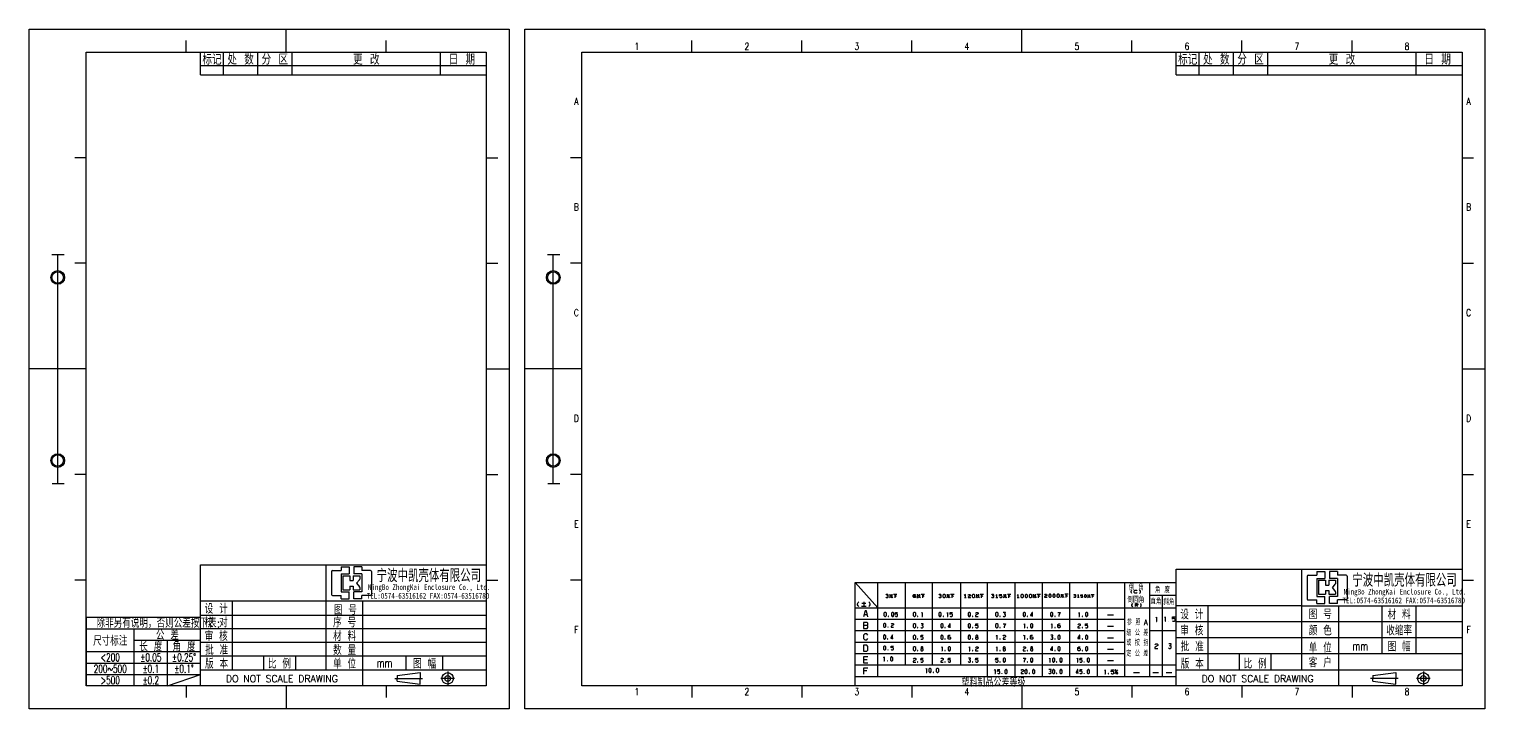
# Paper-space layout 'label' of a CAD drawing. Header units: millimetres. Extents: x -15 to 1049, y -4 to 293.
# Drawn here: x -15 to 622, y -4 to 293 of the extents above; entities that cross this region are included whole.
import ezdxf
from ezdxf.enums import TextEntityAlignment as Align

# ---------------------------------------------------------------- set-up
doc = ezdxf.new("R2010")
doc.units = ezdxf.units.MM
doc.layers.add('LABEL', color=7, linetype='Continuous')
doc.styles.add('tukuang1-G', font='romans.shx', dxfattribs={"width": 0.8, "bigfont": 'gbcbig.shx'})
doc.styles.add('TUKUANG2-G', font='NSimSun.ttf', dxfattribs={"width": 0.67})

# ---------------------------------------------------------------- blocks, each defined once
blk = doc.blocks.new('LINE1')
at = {"layer": 'LABEL'}
for p, q in [((-125, -6), (-125, 0)), ((-115, -6), (-115, 0)), ((-100, -6), (-100, 0)), ((-85, -6), (-85, 0)), ((-20, -6), (-20, 0)), ((0, -6), (-125, -6))]:
    blk.add_line(p, q, dxfattribs=at)
at = {"layer": 'LABEL', "style": 'tukuang1-G'}
for s, p in [('标记', (-120, -3)), ('处 数', (-107.5, -3)), ('分 区', (-92.5, -3)), ('更 改', (-52.5, -3)), ('日 期', (-10.67, -3))]:
    blk.add_text(s, height=4.667, dxfattribs=at).set_placement(p, align=Align.MIDDLE)
blk = doc.blocks.new('LABEL-X')
at = {"layer": 'LABEL'}
for p, q in [((-2.54, 50), (2.9, 50)), ((0, -50), (0, 50)), ((-2.35, -50), (2.8, -50))]:
    blk.add_line(p, q, dxfattribs=at)
for centre, radius in [((0, 40), 3), ((0, 40), 2.5), ((0, -40), 3), ((0, -40), 2.5)]:
    blk.add_circle(centre, radius, dxfattribs=at)
blk = doc.blocks.new('*U10')
at = {"layer": 'LABEL'}
for p, q in [((-97.5, 287), (-97.5, 297)), ((-141.25, 287), (-141.25, 292)), ((-97.5, 287), (-97.5, 292)), ((-53.75, 287), (-53.75, 292)), ((-185, 240.83), (-190, 240.83)), ((-10, 240.83), (-5, 240.83)), ((-185, 194.67), (-190, 194.67)), ((-10, 194.67), (-5, 194.67)), ((-185, 148.5), (-210, 148.5)), ((-185, 148.5), (-190, 148.5)), ((-10, 148.5), (0, 148.5)), ((-10, 148.5), (-5, 148.5)), ((-185, 102.33), (-190, 102.33)), ((-10, 102.33), (-5, 102.33)), ((-185, 56.17), (-190, 56.17)), ((-10, 56.17), (-5, 56.17)), ((-141.25, 10), (-141.25, 5)), ((-97.5, 10), (-97.5, 0)), ((-97.5, 10), (-97.5, 5)), ((-53.75, 10), (-53.75, 5))]:
    blk.add_line(p, q, dxfattribs=at)
for points in [[(0, 0), (-210, 0), (-210, 297), (0, 297)], [(-10, 10), (-185, 10), (-185, 287), (-10, 287)]]:
    blk.add_lwpolyline(points, close=True, dxfattribs=at)
blk.add_blockref('LABEL-X', (-197.5, 148.5))
blk.add_blockref('LINE1', (-10, 287), dxfattribs=at)
blk = doc.blocks.new('jinhai-G')
at = {"lineweight": -3, "ltscale": 0.1}
for p, q in [((-67.75, 12.99), (-67.75, 3.01)), ((-67.31, 13.42), (-63.55, 13.42)), ((-63.55, 15), (-60.05, 15)), ((-63.55, 15), (-63.55, 13.42)), ((-60.05, 15), (-60.05, 11.94)), ((-54.45, 15), (-57.95, 15)), ((-57.95, 15), (-57.95, 11.94)), ((-54.45, 15), (-54.45, 13.42)), ((-50.69, 13.42), (-54.45, 13.42)), ((-50.25, 12.99), (-50.25, 3.01)), ((-63.55, 11.94), (-60.05, 11.94)), ((-63.55, 11.94), (-63.55, 4.06)), ((-62.84, 11.16), (-59.78, 11.16)), ((-62.84, 11.16), (-62.84, 5.04)), ((-59.78, 11.16), (-59.78, 9.1)), ((-59.78, 9.1), (-58.29, 9.1)), ((-59.78, 6.66), (-58.29, 6.66)), ((-59.78, 6.66), (-59.78, 5.04)), ((-58.29, 11.16), (-55.4, 11.16)), ((-58.29, 11.16), (-58.29, 9.1)), ((-58.29, 6.66), (-58.29, 5.04)), ((-54.45, 11.94), (-57.95, 11.94)), ((-56.72, 7.88), (-55.5, 9.42)), ((-56.72, 7.88), (-55.5, 6.34)), ((-55.4, 11.16), (-55.4, 9.69)), ((-54.45, 11.94), (-54.45, 4.06)), ((-67.31, 2.58), (-63.55, 2.58)), ((-63.55, 4.06), (-60.05, 4.06)), ((-63.55, 1), (-63.55, 2.58)), ((-63.55, 1), (-60.05, 1)), ((-63.55, 1), (-60.05, 1)), ((-62.84, 5.04), (-59.78, 5.04)), ((-60.05, 1), (-60.05, 4.06)), ((-58.29, 5.04), (-55.4, 5.04)), ((-54.45, 4.06), (-57.95, 4.06)), ((-57.95, 1), (-57.95, 4.06)), ((-54.45, 1), (-57.95, 1)), ((-54.45, 1), (-57.95, 1)), ((-55.4, 6.07), (-55.4, 5.04)), ((-50.69, 2.58), (-54.45, 2.58)), ((-54.45, 1), (-54.45, 2.58))]:
    blk.add_line(p, q, dxfattribs=at)
for centre, start, end in [((-67.31, 12.99), 90, 180), ((-50.69, 12.99), 0, 90), ((-55.84, 9.69), 321.70984, 0), ((-67.31, 3.01), 180, 270), ((-55.84, 6.07), 0, 38.29016), ((-50.69, 3.01), 270, 0)]:
    blk.add_arc(centre, 0.437, start, end, dxfattribs=at)
at = {"layer": 'LABEL', "color": 0, "style": 'TUKUANG2-G'}
for s, height, width, p in [('宁波中凯壳体有限公司 ', 5, 0.67, (-24, 11.5)), ('NingBo ZhongKai Enclosure Co., Ltd.', 2.5, 0.75, (-25, 5.85)), ('TEL:0574-63516162 FAX:0574-63516780', 2.5, 0.75, (-25.5, 2.35))]:
    blk.add_text(s, height=height, dxfattribs=dict(at, width=width)).set_placement(p, align=Align.MIDDLE)
blk = doc.blocks.new('*U14')
at = {"layer": 'LABEL'}
for p, q in [((-125, 0), (-125, 53)), ((-125, 53), (0, 53)), ((-70, 7), (-70, 53)), ((0, 37), (-125, 37)), ((-111, 7), (-111, 37)), ((-54, 0), (-54, 37)), ((-175, 30), (-125, 30)), ((-175, 30), (-175, 0)), ((-125, 31), (0, 31)), ((-175, 25), (-125, 25)), ((-154, 0), (-154, 25)), ((-154, 20), (-125, 20)), ((-139.5, 0), (-139.5, 20)), ((0, 25), (-125, 25)), ((-175, 15), (-125, 15)), ((0, 19), (-125, 19)), ((0, 13), (-125, 13)), ((-97.5, 13), (-97.5, 7)), ((-83.5, 13), (-83.5, 7)), ((-35, 7), (-35, 13)), ((-19, 7), (-19, 13)), ((-175, 10), (-125, 10)), ((-125, 7), (0, 7)), ((-175, 5), (-125, 5)), ((-139.5, 0), (-125, 5)), ((-38.99, 4.56), (-28.99, 5.81)), ((-38.99, 4.56), (-38.99, 3.31)), ((-38.99, 2.06), (-38.99, 3.31)), ((-38.99, 2.06), (-28.99, 0.81)), ((-28.99, 5.81), (-28.99, 3.31)), ((-28.99, 0.81), (-28.99, 3.31))]:
    blk.add_line(p, q, dxfattribs=at)
at = {"layer": 'LABEL', "ltscale": 0.05}
for p, q in [((-39.99, 3.31), (-27.99, 3.31)), ((-13.91, 3.31), (-19.91, 3.31)), ((-16.91, 6.31), (-16.91, 0.31))]:
    blk.add_line(p, q, dxfattribs=at)
at = {"layer": 'LABEL'}
for radius in [2.5, 1.25]:
    blk.add_circle((-16.91, 3.31), radius, dxfattribs=at)
blk.add_blockref('jinhai-G', (0, 37), dxfattribs=at)
at = {"layer": 'LABEL', "style": 'tukuang1-G'}
for s, height, p in [('设 计', 3.75, (-118.16, 33.96)), ('图 号', 3.75, (-61.67, 33.41)), ('校 对', 3.75, (-118.16, 28.02)), ('序 号', 3.75, (-61.99, 28.03)), ('尺寸标注', 3.75, (-164.5, 20)), ('长 度', 3.75, (-146.75, 17.5)), ('公 差', 3.75, (-139.5, 22.5)), ('角 度', 3.75, (-132.25, 17.5)), ('审 核', 3.75, (-118.16, 22.02)), ('材 料', 3.75, (-62, 22.04)), ('批 准', 3.75, (-117.96, 16.02)), ('数 量', 3.75, (-62, 15.94)), ('版 本', 3.75, (-118, 10)), ('比 例', 3.75, (-90.5, 10)), ('单 位', 3.75, (-62, 10)), ('图 幅', 3.75, (-27, 10)), ('DO NOT SCALE DRAWING', 3, (-89.42, 3.2))]:
    blk.add_text(s, height=height, dxfattribs=at).set_placement(p, align=Align.MIDDLE)
blk.add_text('除非另有说明，否则公差按下表:', height=3.75, dxfattribs=at).set_placement((-170.5, 25.5))
at = {"layer": 'LABEL', "style": 'tukuang1-G', "width": 0.67}
for s, height, p in [('<200', 3.5, (-164.5, 12.5)), ('%%P0.05', 3.5, (-146.75, 12.5)), ('%%P0.25%%d', 3.5, (-132.25, 12.5)), ('200~500', 3.5, (-164.5, 7.5)), ('%%P0.1', 3.5, (-146.75, 7.5)), ('%%P0.1%%d', 3.5, (-132.25, 7.5)), ('mm', 4, (-44.5, 10)), ('>500', 3.5, (-164.5, 2.5)), ('%%P0.2', 3.5, (-146.75, 2.5))]:
    blk.add_text(s, height=height, dxfattribs=at).set_placement(p, align=Align.MIDDLE)
at = {"layer": 'LABEL', "style": 'tukuang1-G', "width": 0.8}
for tag, height, p in [('零件名称', 7.5, (-97.5, 45)), ('图号', 3.75, (-27, 34)), ('装配序号', 3.75, (-27, 28)), ('材料', 3.75, (-27, 22)), ('数量', 3.75, (-27, 16)), ('比例', 3.75, (-76.75, 10)), ('图幅', 3.75, (-9.5, 10.35))]:
    blk.add_attdef(tag, text='', height=height, dxfattribs=at).set_placement(p, align=Align.MIDDLE_CENTER)
at = {"layer": 'LABEL', "style": 'tukuang1-G', "width": 0.8, "flags": 2}
blk.add_attdef('版本号', text='', height=3.75, dxfattribs=at).set_placement((-104.25, 10), align=Align.MIDDLE_CENTER)
blk = doc.blocks.new('*U9')
at = {"layer": 'LABEL'}
for p, q in [((-420, 0), (-420, 297)), ((-420, 297), (0, 297)), ((-202.5, 287), (-202.5, 297)), ((0, 297), (0, 0)), ((-395, 287), (-10, 287)), ((-395, 10), (-395, 287)), ((-346.87, 287), (-346.87, 292)), ((-298.75, 287), (-298.75, 292)), ((-250.62, 287), (-250.62, 292)), ((-202.5, 287), (-202.5, 292)), ((-154.37, 287), (-154.37, 292)), ((-106.25, 287), (-106.25, 292)), ((-58.12, 287), (-58.12, 292)), ((-10, 287), (-10, 10)), ((-395, 240.83), (-400, 240.83)), ((-10, 240.83), (-5, 240.83)), ((-395, 194.67), (-400, 194.67)), ((-10, 194.67), (-5, 194.67)), ((-395, 148.5), (-420, 148.5)), ((-395, 148.5), (-400, 148.5)), ((-10, 148.5), (0, 148.5)), ((-10, 148.5), (-5, 148.5)), ((-395, 102.33), (-400, 102.33)), ((-10, 102.33), (-5, 102.33)), ((-395, 56.17), (-400, 56.17)), ((-10, 56.17), (-5, 56.17)), ((-10, 10), (-395, 10)), ((-346.87, 10), (-346.87, 5)), ((-298.75, 10), (-298.75, 5)), ((-250.62, 10), (-250.62, 5)), ((-202.5, 10), (-202.5, 0)), ((-202.5, 10), (-202.5, 5)), ((-154.37, 10), (-154.37, 5)), ((-106.25, 10), (-106.25, 5)), ((-58.12, 10), (-58.12, 5)), ((0, 0), (-420, 0))]:
    blk.add_line(p, q, dxfattribs=at)
blk.add_blockref('LABEL-X', (-407.5, 148.5))
blk.add_blockref('LINE1', (-10, 287), dxfattribs=at)
at = {"layer": 'LABEL', "style": 'tukuang1-G', "width": 0.8}
for s, p in [('1', (-370.94, 288)), ('2', (-322.81, 288)), ('3', (-274.69, 288)), ('4', (-226.56, 288)), ('5', (-178.44, 288)), ('6', (-130.31, 288)), ('7', (-82.19, 288)), ('8', (-34.06, 288)), ('A', (-397.39, 263.92)), ('A', (-7.13, 263.92)), ('B', (-397.39, 217.75)), ('B', (-7.13, 217.75)), ('C', (-397.39, 171.58)), ('C', (-7.13, 171.58)), ('D', (-397.39, 125.42)), ('D', (-7.13, 125.42)), ('E', (-397.39, 79.25)), ('E', (-7.13, 79.25)), ('F', (-397.39, 33.08)), ('F', (-7.13, 33.08)), ('1', (-370.94, 6.02)), ('2', (-322.81, 6.02)), ('3', (-274.69, 6.02)), ('4', (-226.56, 6.02)), ('5', (-178.44, 6.02)), ('6', (-130.31, 6.02)), ('7', (-82.19, 6.02)), ('8', (-34.06, 6.02))]:
    blk.add_text(s, height=3, dxfattribs=at).set_placement(p, align=Align.CENTER)
blk = doc.blocks.new('*U15')
at = {"layer": 'LABEL'}
for p, q in [((-125, 0), (-125, 51)), ((-125, 51), (0, 51)), ((-70, 35), (-70, 51)), ((-265.5, 45.2), (-125, 45.2)), ((-265.5, 0), (-265.5, 45.2)), ((-255.5, 4.2), (-255.5, 45.2)), ((-243.45, 9.2), (-243.45, 45.2)), ((-231.6, 9.2), (-231.6, 45.2)), ((-219.25, 9.2), (-219.25, 45.2)), ((-207.5, 4.2), (-207.5, 45.2)), ((-195.5, 4.2), (-195.5, 45.2)), ((-183.5, 4.2), (-183.5, 45.2)), ((-171.5, 4.2), (-171.5, 45.2)), ((-159.5, 4.2), (-159.5, 45.2)), ((-147.5, 4.2), (-147.5, 45.2)), ((-136.5, 4.2), (-136.5, 45.2)), ((-131, 4.2), (-131, 39.7)), ((-265.5, 34.2), (-125, 34.2)), ((-70, 35), (-125, 35)), ((-111, 7), (-111, 35)), ((-70, 7), (-70, 35)), ((-70, 35), (0, 35)), ((-54, 35), (-54, 0)), ((-35, 14), (-35, 35)), ((-20, 14), (-20, 35)), ((-265.5, 29.2), (-147.5, 29.2)), ((0, 28), (-125, 28)), ((-265.5, 24.2), (-147.5, 24.2)), ((-265.5, 19.2), (-147.5, 19.2)), ((0, 21), (-125, 21)), ((-265.5, 14.2), (-147.5, 14.2)), ((0, 14), (-125, 14)), ((-97.5, 14), (-97.5, 7)), ((-83.5, 7), (-83.5, 14)), ((-265.5, 9.2), (-125, 9.2)), ((-125, 7), (0, 7)), ((-265.5, 4.2), (-125, 4.2)), ((-38.99, 4.56), (-28.99, 5.81)), ((-38.99, 4.56), (-38.99, 3.31)), ((-38.99, 2.06), (-38.99, 3.31)), ((-38.99, 2.06), (-28.99, 0.81)), ((-28.99, 5.81), (-28.99, 3.31)), ((-28.99, 0.81), (-28.99, 3.31))]:
    blk.add_line(p, q, dxfattribs=at)
at = {"layer": 'LABEL', "ltscale": 0.371652}
blk.add_line((-265.5, 45.2), (-255.5, 34.2), dxfattribs=at)
at = {"layer": 'LABEL', "ltscale": 0.2875}
for p, q in [((-136.5, 39.7), (-125, 39.7)), ((-136.5, 24.2), (-125, 24.2))]:
    blk.add_line(p, q, dxfattribs=at)
at = {"layer": 'LABEL', "ltscale": 0.05}
for p, q in [((-27.99, 3.31), (-39.99, 3.31)), ((-13.91, 3.31), (-19.91, 3.31)), ((-16.91, 6.31), (-16.91, 0.31))]:
    blk.add_line(p, q, dxfattribs=at)
at = {"layer": 'LABEL'}
for points in [[(-251.17, 39.34), (-250.97, 39.54), (-250.97, 39.74), (-251.17, 39.94), (-251.87, 39.94), (-252.07, 39.74)], [(-252.07, 38.84), (-251.87, 38.64), (-251.17, 38.64), (-250.97, 38.84), (-250.97, 39.14), (-251.17, 39.34), (-251.67, 39.34)], [(-250.47, 38.54), (-249.87, 39.14)], [(-250.27, 40.04), (-250.27, 38.74)], [(-249.57, 39.44), (-249.87, 39.74)], [(-249.77, 38.54), (-249.27, 39.04), (-249.27, 40.04)], [(-249.37, 38.94), (-248.97, 38.54)], [(-247.17, 39.94), (-248.67, 39.94)], [(-247.97, 38.54), (-247.97, 39.94)], [(-247.97, 39.64), (-247.47, 39.14)], [(-240.02, 39.14), (-239.72, 39.44), (-239.22, 39.44), (-238.92, 39.14), (-238.92, 38.94), (-239.22, 38.64), (-239.72, 38.64), (-240.02, 38.94), (-240.02, 39.64), (-239.72, 39.94), (-239.12, 39.94), (-238.92, 39.74)], [(-238.42, 38.54), (-237.82, 39.14)], [(-238.22, 40.04), (-238.22, 38.74)], [(-237.52, 39.44), (-237.82, 39.74)], [(-237.72, 38.54), (-237.22, 39.04), (-237.22, 40.04)], [(-237.32, 38.94), (-236.92, 38.54)], [(-235.12, 39.94), (-236.62, 39.94)], [(-235.92, 38.54), (-235.92, 39.94)], [(-235.92, 39.64), (-235.42, 39.14)], [(-227.97, 39.34), (-227.77, 39.54), (-227.77, 39.74), (-227.97, 39.94), (-228.68, 39.94), (-228.88, 39.74)], [(-228.88, 38.84), (-228.68, 38.64), (-227.97, 38.64), (-227.77, 38.84), (-227.77, 39.14), (-227.97, 39.34), (-228.47, 39.34)], [(-225.47, 38.54), (-224.88, 39.14)], [(-225.27, 40.04), (-225.27, 38.74)], [(-224.57, 39.44), (-224.88, 39.74)], [(-224.77, 38.54), (-224.27, 39.04), (-224.27, 40.04)], [(-224.38, 38.94), (-223.97, 38.54)], [(-222.18, 39.94), (-223.68, 39.94)], [(-222.97, 38.54), (-222.97, 39.94)], [(-222.97, 39.64), (-222.47, 39.14)], [(-217.23, 38.64), (-217.23, 39.94), (-217.73, 39.54)], [(-217.63, 38.64), (-216.83, 38.64)], [(-216.03, 39.74), (-215.83, 39.94), (-215.23, 39.94), (-215.03, 39.74), (-215.03, 39.44), (-215.23, 39.24), (-215.63, 39.24), (-216.03, 38.84), (-216.03, 38.64), (-214.93, 38.64)], [(-212.63, 38.54), (-212.03, 39.14)], [(-212.43, 40.04), (-212.43, 38.74)], [(-211.73, 39.44), (-212.03, 39.74)], [(-211.93, 38.54), (-211.43, 39.04), (-211.43, 40.04)], [(-211.53, 38.94), (-211.13, 38.54)], [(-209.33, 39.94), (-210.83, 39.94)], [(-210.13, 38.54), (-210.13, 39.94)], [(-210.13, 39.64), (-209.63, 39.14)], [(-204.98, 39.34), (-204.78, 39.54), (-204.78, 39.74), (-204.98, 39.94), (-205.68, 39.94), (-205.88, 39.74)], [(-205.88, 38.84), (-205.68, 38.64), (-204.98, 38.64), (-204.78, 38.84), (-204.78, 39.14), (-204.98, 39.34), (-205.48, 39.34)], [(-203.48, 38.64), (-203.48, 39.94), (-203.98, 39.54)], [(-203.88, 38.64), (-203.08, 38.64)], [(-202.28, 38.84), (-202.08, 38.64), (-201.48, 38.64), (-201.18, 38.94), (-201.18, 39.14), (-201.48, 39.44), (-201.98, 39.44), (-202.28, 39.24), (-202.28, 39.94), (-201.28, 39.94)], [(-200.68, 38.54), (-200.08, 39.14)], [(-200.48, 40.04), (-200.48, 38.74)], [(-199.78, 39.44), (-200.08, 39.74)], [(-199.98, 38.54), (-199.48, 39.04), (-199.48, 40.04)], [(-199.58, 38.94), (-199.18, 38.54)], [(-197.38, 39.94), (-198.88, 39.94)], [(-198.18, 38.54), (-198.18, 39.94)], [(-198.18, 39.64), (-197.68, 39.14)], [(-194.13, 38.64), (-194.13, 39.94), (-194.63, 39.54)], [(-194.53, 38.64), (-193.73, 38.64)], [(-187.73, 38.54), (-187.13, 39.14)], [(-187.53, 40.04), (-187.53, 38.74)], [(-186.83, 39.44), (-187.13, 39.74)], [(-187.03, 38.54), (-186.53, 39.04), (-186.53, 40.04)], [(-186.63, 38.94), (-186.23, 38.54)], [(-184.43, 39.94), (-185.93, 39.94)], [(-185.23, 38.54), (-185.23, 39.94)], [(-185.23, 39.64), (-184.73, 39.14)], [(-182.6, 39.84), (-182.4, 40.04), (-181.8, 40.04), (-181.6, 39.84), (-181.6, 39.54), (-181.8, 39.34), (-182.2, 39.34), (-182.6, 38.94), (-182.6, 38.74), (-181.5, 38.74)], [(-175.6, 38.64), (-175, 39.24)], [(-175.4, 40.14), (-175.4, 38.84)], [(-174.7, 39.54), (-175, 39.84)], [(-174.9, 38.64), (-174.4, 39.14), (-174.4, 40.14)], [(-174.5, 39.04), (-174.1, 38.64)], [(-172.3, 40.04), (-173.8, 40.04)], [(-173.1, 38.64), (-173.1, 40.04)], [(-173.1, 39.74), (-172.6, 39.24)], [(-169.1, 39.34), (-168.93, 39.51), (-168.93, 39.68), (-169.1, 39.86), (-169.71, 39.86), (-169.88, 39.68)], [(-169.88, 38.9), (-169.71, 38.73), (-169.1, 38.73), (-168.93, 38.9), (-168.93, 39.16), (-169.1, 39.34), (-169.53, 39.34)], [(-167.8, 38.73), (-167.8, 39.86), (-168.23, 39.51)], [(-168.15, 38.73), (-167.45, 38.73)], [(-166.76, 38.9), (-166.59, 38.73), (-166.07, 38.73), (-165.81, 38.99), (-165.81, 39.16), (-166.07, 39.42), (-166.5, 39.42), (-166.76, 39.25), (-166.76, 39.86), (-165.89, 39.86)], [(-163.81, 38.64), (-163.29, 39.16)], [(-163.64, 39.94), (-163.64, 38.82)], [(-163.03, 39.42), (-163.29, 39.68)], [(-163.21, 38.64), (-162.77, 39.08), (-162.77, 39.94)], [(-162.86, 38.99), (-162.51, 38.64)], [(-160.95, 39.86), (-162.25, 39.86)], [(-161.65, 38.64), (-161.65, 39.86)], [(-161.65, 39.6), (-161.21, 39.16)], [(-144.36, 40.42), (-144.56, 40.62), (-144.76, 41.02), (-144.76, 41.32), (-144.56, 41.72), (-144.36, 41.92)], [(-142.06, 40.82), (-142.36, 40.52), (-143.06, 40.52), (-143.36, 40.82), (-143.36, 41.52), (-143.06, 41.82), (-142.36, 41.82), (-142.06, 41.52)], [(-141.06, 40.42), (-140.86, 40.62), (-140.66, 41.02), (-140.66, 41.32), (-140.86, 41.72), (-141.06, 41.92)], [(-263.83, 34.7), (-264.1, 34.96), (-264.36, 35.5), (-264.36, 35.9), (-264.1, 36.43), (-263.83, 36.7)], [(-262.63, 34.83), (-260.63, 34.83)], [(-260.76, 36.03), (-262.5, 36.03)], [(-259.87, 30.16), (-260.52, 32.78), (-261.13, 32.78), (-261.79, 30.16)], [(-261.7, 36.7), (-261.7, 34.83)], [(-259.43, 34.7), (-259.16, 34.96), (-258.9, 35.5), (-258.9, 35.9), (-259.16, 36.43), (-259.43, 36.7)], [(-247.96, 30.65), (-247.73, 30.42), (-247.15, 30.42), (-246.92, 30.65), (-246.92, 31.23), (-247.15, 31.47), (-247.73, 31.47), (-247.96, 31.29), (-247.85, 32.17), (-246.92, 32.17)], [(-236.41, 31.82), (-236.18, 32.17), (-236.18, 30.42)], [(-225.24, 31.82), (-225.01, 32.17), (-225.01, 30.42)], [(-223.96, 30.65), (-223.73, 30.42), (-223.15, 30.42), (-222.92, 30.65), (-222.92, 31.23), (-223.15, 31.47), (-223.73, 31.47), (-223.96, 31.29), (-223.85, 32.17), (-222.92, 32.17)], [(-212.76, 31.82), (-212.41, 32.17), (-211.95, 32.17), (-211.71, 31.93), (-211.71, 31.47), (-212.76, 30.89), (-212.76, 30.42), (-211.71, 30.42)], [(-200.76, 30.65), (-200.53, 30.42), (-199.95, 30.42), (-199.71, 30.65), (-199.71, 31.12), (-199.95, 31.35), (-200.3, 31.35), (-199.71, 31.93), (-199.71, 32.17), (-200.65, 32.17)], [(-187.95, 30.42), (-187.95, 32.17), (-188.06, 32.17), (-188.76, 31), (-188.76, 30.77), (-187.71, 30.77)], [(-176.76, 32.17), (-175.71, 32.17), (-176.3, 30.77), (-176.3, 30.42)], [(-167.67, 31.82), (-167.44, 32.17), (-167.44, 30.42)], [(-144, 34.58), (-144.2, 34.78), (-144.4, 35.18), (-144.4, 35.48), (-144.2, 35.88), (-144, 36.08)], [(-142.9, 34.68), (-142.9, 35.98), (-142, 35.98), (-141.8, 35.78), (-141.8, 35.48), (-142, 35.28), (-142.9, 35.28)], [(-142.5, 35.28), (-141.9, 34.68)], [(-140.7, 34.58), (-140.5, 34.78), (-140.3, 35.18), (-140.3, 35.48), (-140.5, 35.88), (-140.7, 36.08)], [(-261.79, 26.56), (-260.22, 26.56), (-259.87, 26.91), (-259.87, 27.43), (-260.22, 27.78), (-261.79, 27.78), (-261.79, 25.16), (-260.22, 25.16), (-259.87, 25.51), (-259.87, 26.21), (-260.22, 26.56)], [(-261.53, 31.21), (-260.13, 31.21)], [(-249.77, 27.02), (-249.42, 27.36), (-248.95, 27.36), (-248.72, 27.13), (-248.72, 26.67), (-249.77, 26.08), (-249.77, 25.62), (-248.72, 25.62)], [(-236.76, 25.65), (-236.53, 25.42), (-235.95, 25.42), (-235.71, 25.65), (-235.71, 26.12), (-235.95, 26.35), (-236.3, 26.35), (-235.71, 26.93), (-235.71, 27.17), (-236.65, 27.17)], [(-236.3, 30.42), (-236.06, 30.42)], [(-225.13, 30.42), (-224.89, 30.42)], [(-223.96, 25.42), (-223.96, 27.17), (-224.08, 27.17), (-224.78, 26), (-224.78, 25.77), (-223.73, 25.77)], [(-212.76, 25.65), (-212.53, 25.42), (-211.95, 25.42), (-211.71, 25.65), (-211.71, 26.23), (-211.95, 26.47), (-212.53, 26.47), (-212.76, 26.29), (-212.65, 27.17), (-211.71, 27.17)], [(-200.76, 27.17), (-199.71, 27.17), (-200.3, 25.77), (-200.3, 25.42)], [(-191.67, 26.82), (-191.44, 27.17), (-191.44, 25.42)], [(-179.67, 26.82), (-179.44, 27.17), (-179.44, 25.42)], [(-176.76, 26.23), (-176.53, 26.47), (-175.95, 26.47), (-175.71, 26.23), (-175.71, 25.65), (-175.95, 25.42), (-176.53, 25.42), (-176.76, 25.65), (-176.76, 26.82), (-176.41, 27.17), (-175.83, 27.17)], [(-168.02, 26.82), (-167.67, 27.17), (-167.2, 27.17), (-166.97, 26.93), (-166.97, 26.47), (-168.02, 25.89), (-168.02, 25.42), (-166.97, 25.42)], [(-167.55, 30.42), (-167.32, 30.42)], [(-164.76, 25.65), (-164.53, 25.42), (-163.95, 25.42), (-163.71, 25.65), (-163.71, 26.23), (-163.95, 26.47), (-164.53, 26.47), (-164.76, 26.29), (-164.65, 27.17), (-163.71, 27.17)], [(-155.02, 31.07), (-152.45, 31.07)], [(-155.02, 26.07), (-152.45, 26.07)], [(-133.97, 29.7), (-133.71, 30.1), (-133.71, 28.1)], [(-133.84, 28.1), (-133.57, 28.1)], [(-130.05, 29.85), (-129.78, 30.25), (-129.78, 28.24)], [(-129.91, 28.24), (-129.65, 28.24)], [(-126.71, 28.51), (-126.44, 28.24), (-125.78, 28.24), (-125.51, 28.51), (-125.51, 29.18), (-125.78, 29.44), (-126.44, 29.44), (-126.71, 29.24), (-126.58, 30.25), (-125.51, 30.25)], [(-259.87, 22.26), (-260.39, 22.78), (-261.27, 22.78), (-261.79, 22.26), (-261.79, 20.69), (-261.27, 20.16), (-260.39, 20.16), (-259.87, 20.69)], [(-249.05, 20.52), (-249.05, 22.27), (-249.17, 22.27), (-249.87, 21.1), (-249.87, 20.87), (-248.82, 20.87)], [(-236.76, 20.65), (-236.53, 20.42), (-235.95, 20.42), (-235.71, 20.65), (-235.71, 21.23), (-235.95, 21.47), (-236.53, 21.47), (-236.76, 21.29), (-236.65, 22.17), (-235.71, 22.17)], [(-224.78, 21.23), (-224.54, 21.47), (-223.96, 21.47), (-223.73, 21.23), (-223.73, 20.65), (-223.96, 20.42), (-224.54, 20.42), (-224.78, 20.65), (-224.78, 21.82), (-224.43, 22.17), (-223.85, 22.17)], [(-212.53, 21.35), (-211.95, 21.35), (-211.83, 21.58), (-211.83, 21.93), (-212.06, 22.17), (-212.41, 22.17), (-212.65, 21.93), (-212.65, 21.58), (-212.53, 21.35), (-212.76, 21.12), (-212.76, 20.65), (-212.53, 20.42), (-211.95, 20.42), (-211.71, 20.65), (-211.71, 21.12), (-211.95, 21.35)], [(-203.67, 21.82), (-203.44, 22.17), (-203.44, 20.42)], [(-203.55, 20.42), (-203.32, 20.42)], [(-200.76, 21.82), (-200.41, 22.17), (-199.95, 22.17), (-199.71, 21.93), (-199.71, 21.47), (-200.76, 20.89), (-200.76, 20.42), (-199.71, 20.42)], [(-191.67, 21.82), (-191.44, 22.17), (-191.44, 20.42)], [(-191.55, 25.42), (-191.32, 25.42)], [(-191.55, 20.42), (-191.32, 20.42)], [(-188.76, 21.23), (-188.53, 21.47), (-187.95, 21.47), (-187.71, 21.23), (-187.71, 20.65), (-187.95, 20.42), (-188.53, 20.42), (-188.76, 20.65), (-188.76, 21.82), (-188.41, 22.17), (-187.83, 22.17)], [(-180.02, 20.65), (-179.79, 20.42), (-179.2, 20.42), (-178.97, 20.65), (-178.97, 21.12), (-179.2, 21.35), (-179.55, 21.35), (-178.97, 21.93), (-178.97, 22.17), (-179.9, 22.17)], [(-179.55, 25.42), (-179.32, 25.42)], [(-167.2, 20.42), (-167.2, 22.17), (-167.32, 22.17), (-168.02, 21), (-168.02, 20.77), (-166.97, 20.77)], [(-155.02, 21.07), (-152.45, 21.07)], [(-259.87, 12.78), (-261.79, 12.78), (-261.79, 10.16), (-259.87, 10.16)], [(-249.77, 15.95), (-249.54, 15.72), (-248.95, 15.72), (-248.72, 15.95), (-248.72, 16.53), (-248.95, 16.77), (-249.54, 16.77), (-249.77, 16.59), (-249.65, 17.46), (-248.72, 17.46)], [(-236.53, 16.35), (-235.95, 16.35), (-235.83, 16.58), (-235.83, 16.93), (-236.06, 17.17), (-236.41, 17.17), (-236.65, 16.93), (-236.65, 16.58), (-236.53, 16.35), (-236.76, 16.12), (-236.76, 15.65), (-236.53, 15.42), (-235.95, 15.42), (-235.71, 15.65), (-235.71, 16.12), (-235.95, 16.35)], [(-227.69, 16.82), (-227.45, 17.17), (-227.45, 15.42)], [(-227.57, 15.42), (-227.34, 15.42)], [(-215.67, 16.82), (-215.44, 17.17), (-215.44, 15.42)], [(-215.55, 15.42), (-215.32, 15.42)], [(-212.76, 16.82), (-212.41, 17.17), (-211.95, 17.17), (-211.71, 16.93), (-211.71, 16.47), (-212.76, 15.89), (-212.76, 15.42), (-211.71, 15.42)], [(-203.67, 16.82), (-203.44, 17.17), (-203.44, 15.42)], [(-203.55, 15.42), (-203.32, 15.42)], [(-200.53, 16.35), (-199.95, 16.35), (-199.83, 16.58), (-199.83, 16.93), (-200.06, 17.17), (-200.41, 17.17), (-200.65, 16.93), (-200.65, 16.58), (-200.53, 16.35), (-200.76, 16.12), (-200.76, 15.65), (-200.53, 15.42), (-199.95, 15.42), (-199.71, 15.65), (-199.71, 16.12), (-199.95, 16.35)], [(-192.02, 16.82), (-191.67, 17.17), (-191.2, 17.17), (-190.97, 16.93), (-190.97, 16.47), (-192.02, 15.89), (-192.02, 15.42), (-190.97, 15.42)], [(-188.53, 16.35), (-187.95, 16.35), (-187.83, 16.58), (-187.83, 16.93), (-188.06, 17.17), (-188.41, 17.17), (-188.65, 16.93), (-188.65, 16.58), (-188.53, 16.35), (-188.76, 16.12), (-188.76, 15.65), (-188.53, 15.42), (-187.95, 15.42), (-187.71, 15.65), (-187.71, 16.12), (-187.95, 16.35)], [(-179.2, 15.42), (-179.2, 17.17), (-179.32, 17.17), (-180.02, 16), (-180.02, 15.77), (-178.97, 15.77)], [(-168.02, 16.23), (-167.79, 16.47), (-167.2, 16.47), (-166.97, 16.23), (-166.97, 15.65), (-167.2, 15.42), (-167.79, 15.42), (-168.02, 15.65), (-168.02, 16.82), (-167.67, 17.17), (-167.09, 17.17)], [(-155.02, 16.07), (-152.45, 16.07)], [(-134.3, 18.05), (-133.9, 18.45), (-133.37, 18.45), (-133.1, 18.18), (-133.1, 17.65), (-134.3, 16.98), (-134.3, 16.44), (-133.1, 16.44)], [(-128.44, 16.71), (-128.17, 16.44), (-127.5, 16.44), (-127.24, 16.71), (-127.24, 17.24), (-127.5, 17.51), (-127.9, 17.51), (-127.24, 18.18), (-127.24, 18.45), (-128.3, 18.45)], [(-261.79, 11.56), (-260.22, 11.56)], [(-259.87, 7.78), (-261.79, 7.78), (-261.79, 5.16)], [(-261.79, 6.73), (-260.39, 6.73)], [(-252.97, 12.31), (-252.74, 12.66), (-252.74, 10.92)], [(-252.86, 10.92), (-252.63, 10.92)], [(-240.02, 11.82), (-239.67, 12.17), (-239.2, 12.17), (-238.97, 11.93), (-238.97, 11.47), (-240.02, 10.89), (-240.02, 10.42), (-238.97, 10.42)], [(-236.76, 10.65), (-236.53, 10.42), (-235.95, 10.42), (-235.71, 10.65), (-235.71, 11.23), (-235.95, 11.47), (-236.53, 11.47), (-236.76, 11.29), (-236.65, 12.17), (-235.71, 12.17)], [(-234.48, 7.32), (-234.25, 7.67), (-234.25, 5.92)], [(-228.03, 11.82), (-227.69, 12.17), (-227.22, 12.17), (-226.99, 11.93), (-226.99, 11.47), (-228.03, 10.89), (-228.03, 10.42), (-226.99, 10.42)], [(-224.78, 10.65), (-224.54, 10.42), (-223.96, 10.42), (-223.73, 10.65), (-223.73, 11.23), (-223.96, 11.47), (-224.54, 11.47), (-224.78, 11.29), (-224.66, 12.17), (-223.73, 12.17)], [(-216.02, 10.65), (-215.79, 10.42), (-215.2, 10.42), (-214.97, 10.65), (-214.97, 11.12), (-215.2, 11.35), (-215.55, 11.35), (-214.97, 11.93), (-214.97, 12.17), (-215.9, 12.17)], [(-212.76, 10.65), (-212.53, 10.42), (-211.95, 10.42), (-211.71, 10.65), (-211.71, 11.23), (-211.95, 11.47), (-212.53, 11.47), (-212.76, 11.29), (-212.65, 12.17), (-211.71, 12.17)], [(-204.48, 6.82), (-204.25, 7.17), (-204.25, 5.42)], [(-204.02, 10.65), (-203.79, 10.42), (-203.2, 10.42), (-202.97, 10.65), (-202.97, 11.23), (-203.2, 11.47), (-203.79, 11.47), (-204.02, 11.29), (-203.9, 12.17), (-202.97, 12.17)], [(-203.2, 5.65), (-202.97, 5.42), (-202.39, 5.42), (-202.16, 5.65), (-202.16, 6.23), (-202.39, 6.47), (-202.97, 6.47), (-203.2, 6.29), (-203.09, 7.17), (-202.16, 7.17)], [(-192.83, 6.82), (-192.48, 7.17), (-192.02, 7.17), (-191.79, 6.93), (-191.79, 6.47), (-192.83, 5.89), (-192.83, 5.42), (-191.79, 5.42)], [(-192.02, 12.17), (-190.97, 12.17), (-191.55, 10.77), (-191.55, 10.42)], [(-180.83, 5.65), (-180.6, 5.42), (-180.02, 5.42), (-179.79, 5.65), (-179.79, 6.12), (-180.02, 6.35), (-180.37, 6.35), (-179.79, 6.93), (-179.79, 7.17), (-180.72, 7.17)], [(-180.48, 11.82), (-180.25, 12.17), (-180.25, 10.42)], [(-180.37, 10.42), (-180.14, 10.42)], [(-168.02, 5.42), (-168.02, 7.17), (-168.14, 7.17), (-168.83, 6), (-168.83, 5.77), (-167.79, 5.77)], [(-168.48, 11.82), (-168.25, 12.17), (-168.25, 10.42)], [(-168.37, 10.42), (-168.14, 10.42)], [(-167.2, 10.65), (-166.97, 10.42), (-166.39, 10.42), (-166.16, 10.65), (-166.16, 11.23), (-166.39, 11.47), (-166.97, 11.47), (-167.2, 11.29), (-167.09, 12.17), (-166.16, 12.17)], [(-167.2, 5.65), (-166.97, 5.42), (-166.39, 5.42), (-166.16, 5.65), (-166.16, 6.23), (-166.39, 6.47), (-166.97, 6.47), (-167.2, 6.29), (-167.09, 7.17), (-166.16, 7.17)], [(-156.3, 6.74), (-156.07, 7.09), (-156.07, 5.34)], [(-155.02, 11.07), (-152.45, 11.07)], [(-153.4, 5.57), (-153.16, 5.34), (-152.58, 5.34), (-152.35, 5.57), (-152.35, 6.15), (-152.58, 6.39), (-153.16, 6.39), (-153.4, 6.21), (-153.28, 7.09), (-152.35, 7.09)], [(-151.88, 5.34), (-150.6, 7.09)], [(-234.37, 5.92), (-234.14, 5.92)], [(-204.37, 5.42), (-204.14, 5.42)], [(-156.19, 5.34), (-155.96, 5.34)], [(-143.7, 5.87), (-141.13, 5.87)], [(-135.3, 5.87), (-132.74, 5.87)], [(-129.46, 5.87), (-126.89, 5.87)]]:
    blk.add_lwpolyline(points, dxfattribs=at)
for points in [[(-227.07, 38.94), (-226.77, 38.64), (-226.27, 38.64), (-225.97, 38.94), (-225.97, 39.64), (-226.27, 39.94), (-226.77, 39.94), (-227.07, 39.64)], [(-214.23, 38.94), (-213.93, 38.64), (-213.43, 38.64), (-213.13, 38.94), (-213.13, 39.64), (-213.43, 39.94), (-213.93, 39.94), (-214.23, 39.64)], [(-192.93, 38.94), (-192.63, 38.64), (-192.13, 38.64), (-191.83, 38.94), (-191.83, 39.64), (-192.13, 39.94), (-192.63, 39.94), (-192.93, 39.64)], [(-191.13, 38.94), (-190.83, 38.64), (-190.33, 38.64), (-190.03, 38.94), (-190.03, 39.64), (-190.33, 39.94), (-190.83, 39.94), (-191.13, 39.64)], [(-189.33, 38.94), (-189.03, 38.64), (-188.53, 38.64), (-188.23, 38.94), (-188.23, 39.64), (-188.53, 39.94), (-189.03, 39.94), (-189.33, 39.64)], [(-180.8, 39.04), (-180.5, 38.74), (-180, 38.74), (-179.7, 39.04), (-179.7, 39.74), (-180, 40.04), (-180.5, 40.04), (-180.8, 39.74)], [(-179, 39.04), (-178.7, 38.74), (-178.2, 38.74), (-177.9, 39.04), (-177.9, 39.74), (-178.2, 40.04), (-178.7, 40.04), (-179, 39.74)], [(-177.2, 39.04), (-176.9, 38.74), (-176.4, 38.74), (-176.1, 39.04), (-176.1, 39.74), (-176.4, 40.04), (-176.9, 40.04), (-177.2, 39.74)], [(-165.2, 38.99), (-164.94, 38.73), (-164.51, 38.73), (-164.25, 38.99), (-164.25, 39.6), (-164.51, 39.86), (-164.94, 39.86), (-165.2, 39.6)], [(-252.85, 30.77), (-252.5, 30.42), (-252.15, 30.42), (-251.8, 30.77), (-251.8, 31.82), (-252.15, 32.17), (-252.5, 32.17), (-252.85, 31.82)], [(-249.59, 30.77), (-249.24, 30.42), (-248.89, 30.42), (-248.54, 30.77), (-248.54, 31.82), (-248.89, 32.17), (-249.24, 32.17), (-249.59, 31.82)], [(-240.02, 30.77), (-239.67, 30.42), (-239.32, 30.42), (-238.97, 30.77), (-238.97, 31.82), (-239.32, 32.17), (-239.67, 32.17), (-240.02, 31.82)], [(-228.85, 30.77), (-228.5, 30.42), (-228.15, 30.42), (-227.8, 30.77), (-227.8, 31.82), (-228.15, 32.17), (-228.5, 32.17), (-228.85, 31.82)], [(-216.02, 30.77), (-215.67, 30.42), (-215.32, 30.42), (-214.97, 30.77), (-214.97, 31.82), (-215.32, 32.17), (-215.67, 32.17), (-216.02, 31.82)], [(-204.02, 30.77), (-203.67, 30.42), (-203.32, 30.42), (-202.97, 30.77), (-202.97, 31.82), (-203.32, 32.17), (-203.67, 32.17), (-204.02, 31.82)], [(-192.02, 30.77), (-191.67, 30.42), (-191.32, 30.42), (-190.97, 30.77), (-190.97, 31.82), (-191.32, 32.17), (-191.67, 32.17), (-192.02, 31.82)], [(-180.02, 30.77), (-179.67, 30.42), (-179.32, 30.42), (-178.97, 30.77), (-178.97, 31.82), (-179.32, 32.17), (-179.67, 32.17), (-180.02, 31.82)], [(-164.76, 30.77), (-164.41, 30.42), (-164.06, 30.42), (-163.71, 30.77), (-163.71, 31.82), (-164.06, 32.17), (-164.41, 32.17), (-164.76, 31.82)], [(-253.03, 25.97), (-252.68, 25.62), (-252.33, 25.62), (-251.98, 25.97), (-251.98, 27.02), (-252.33, 27.36), (-252.68, 27.36), (-253.03, 27.02)], [(-251.16, 25.74), (-251.16, 25.62), (-251.05, 25.62), (-251.05, 25.74)], [(-250.99, 30.54), (-250.99, 30.42), (-250.87, 30.42), (-250.87, 30.54)], [(-240.02, 25.77), (-239.67, 25.42), (-239.32, 25.42), (-238.97, 25.77), (-238.97, 26.82), (-239.32, 27.17), (-239.67, 27.17), (-240.02, 26.82)], [(-238.16, 30.54), (-238.16, 30.42), (-238.04, 30.42), (-238.04, 30.54)], [(-238.16, 25.54), (-238.16, 25.42), (-238.04, 25.42), (-238.04, 25.54)], [(-228.03, 25.77), (-227.69, 25.42), (-227.34, 25.42), (-226.99, 25.77), (-226.99, 26.82), (-227.34, 27.17), (-227.69, 27.17), (-228.03, 26.82)], [(-226.99, 30.54), (-226.99, 30.42), (-226.87, 30.42), (-226.87, 30.54)], [(-226.17, 25.54), (-226.17, 25.42), (-226.06, 25.42), (-226.06, 25.54)], [(-216.02, 25.77), (-215.67, 25.42), (-215.32, 25.42), (-214.97, 25.77), (-214.97, 26.82), (-215.32, 27.17), (-215.67, 27.17), (-216.02, 26.82)], [(-214.16, 30.54), (-214.16, 30.42), (-214.04, 30.42), (-214.04, 30.54)], [(-214.16, 25.54), (-214.16, 25.42), (-214.04, 25.42), (-214.04, 25.54)], [(-204.02, 25.77), (-203.67, 25.42), (-203.32, 25.42), (-202.97, 25.77), (-202.97, 26.82), (-203.32, 27.17), (-203.67, 27.17), (-204.02, 26.82)], [(-202.16, 30.54), (-202.16, 30.42), (-202.04, 30.42), (-202.04, 30.54)], [(-202.16, 25.54), (-202.16, 25.42), (-202.04, 25.42), (-202.04, 25.54)], [(-190.16, 30.54), (-190.16, 30.42), (-190.04, 30.42), (-190.04, 30.54)], [(-190.16, 25.54), (-190.16, 25.42), (-190.04, 25.42), (-190.04, 25.54)], [(-188.76, 25.77), (-188.41, 25.42), (-188.06, 25.42), (-187.71, 25.77), (-187.71, 26.82), (-188.06, 27.17), (-188.41, 27.17), (-188.76, 26.82)], [(-178.16, 30.54), (-178.16, 30.42), (-178.04, 30.42), (-178.04, 30.54)], [(-178.16, 25.54), (-178.16, 25.42), (-178.04, 25.42), (-178.04, 25.54)], [(-166.16, 30.54), (-166.16, 30.42), (-166.04, 30.42), (-166.04, 30.54)], [(-166.16, 25.54), (-166.16, 25.42), (-166.04, 25.42), (-166.04, 25.54)], [(-128.31, 28.38), (-128.31, 28.24), (-128.18, 28.24), (-128.18, 28.38)], [(-253.13, 20.87), (-252.78, 20.52), (-252.43, 20.52), (-252.08, 20.87), (-252.08, 21.92), (-252.43, 22.27), (-252.78, 22.27), (-253.13, 21.92)], [(-251.26, 20.64), (-251.26, 20.52), (-251.15, 20.52), (-251.15, 20.64)], [(-240.02, 20.77), (-239.67, 20.42), (-239.32, 20.42), (-238.97, 20.77), (-238.97, 21.82), (-239.32, 22.17), (-239.67, 22.17), (-240.02, 21.82)], [(-238.16, 20.54), (-238.16, 20.42), (-238.04, 20.42), (-238.04, 20.54)], [(-228.03, 20.77), (-227.69, 20.42), (-227.34, 20.42), (-226.99, 20.77), (-226.99, 21.82), (-227.34, 22.17), (-227.69, 22.17), (-228.03, 21.82)], [(-226.17, 20.54), (-226.17, 20.42), (-226.06, 20.42), (-226.06, 20.54)], [(-216.02, 20.77), (-215.67, 20.42), (-215.32, 20.42), (-214.97, 20.77), (-214.97, 21.82), (-215.32, 22.17), (-215.67, 22.17), (-216.02, 21.82)], [(-214.16, 20.54), (-214.16, 20.42), (-214.04, 20.42), (-214.04, 20.54)], [(-202.16, 20.54), (-202.16, 20.42), (-202.04, 20.42), (-202.04, 20.54)], [(-190.16, 20.54), (-190.16, 20.42), (-190.04, 20.42), (-190.04, 20.54)], [(-178.16, 20.54), (-178.16, 20.42), (-178.04, 20.42), (-178.04, 20.54)], [(-176.76, 20.77), (-176.41, 20.42), (-176.06, 20.42), (-175.71, 20.77), (-175.71, 21.82), (-176.06, 22.17), (-176.41, 22.17), (-176.76, 21.82)], [(-166.16, 20.54), (-166.16, 20.42), (-166.04, 20.42), (-166.04, 20.54)], [(-164.76, 20.77), (-164.41, 20.42), (-164.06, 20.42), (-163.71, 20.77), (-163.71, 21.82), (-164.06, 22.17), (-164.41, 22.17), (-164.76, 21.82)], [(-261.79, 15.16), (-260.39, 15.16), (-259.87, 15.69), (-259.87, 17.26), (-260.39, 17.78), (-261.79, 17.78)], [(-253.03, 16.07), (-252.68, 15.72), (-252.33, 15.72), (-251.98, 16.07), (-251.98, 17.11), (-252.33, 17.46), (-252.68, 17.46), (-253.03, 17.11)], [(-251.16, 15.83), (-251.16, 15.72), (-251.05, 15.72), (-251.05, 15.83)], [(-240.02, 15.77), (-239.67, 15.42), (-239.32, 15.42), (-238.97, 15.77), (-238.97, 16.82), (-239.32, 17.17), (-239.67, 17.17), (-240.02, 16.82)], [(-238.16, 15.54), (-238.16, 15.42), (-238.04, 15.42), (-238.04, 15.54)], [(-226.17, 15.54), (-226.17, 15.42), (-226.06, 15.42), (-226.06, 15.54)], [(-224.78, 15.77), (-224.43, 15.42), (-224.08, 15.42), (-223.73, 15.77), (-223.73, 16.82), (-224.08, 17.17), (-224.43, 17.17), (-224.78, 16.82)], [(-214.16, 15.54), (-214.16, 15.42), (-214.04, 15.42), (-214.04, 15.54)], [(-202.16, 15.54), (-202.16, 15.42), (-202.04, 15.42), (-202.04, 15.54)], [(-190.16, 15.54), (-190.16, 15.42), (-190.04, 15.42), (-190.04, 15.54)], [(-178.16, 15.54), (-178.16, 15.42), (-178.04, 15.42), (-178.04, 15.54)], [(-176.76, 15.77), (-176.41, 15.42), (-176.06, 15.42), (-175.71, 15.77), (-175.71, 16.82), (-176.06, 17.17), (-176.41, 17.17), (-176.76, 16.82)], [(-166.16, 15.54), (-166.16, 15.42), (-166.04, 15.42), (-166.04, 15.54)], [(-164.76, 15.77), (-164.41, 15.42), (-164.06, 15.42), (-163.71, 15.77), (-163.71, 16.82), (-164.06, 17.17), (-164.41, 17.17), (-164.76, 16.82)], [(-251.46, 11.03), (-251.46, 10.92), (-251.35, 10.92), (-251.35, 11.03)], [(-250.07, 11.27), (-249.72, 10.92), (-249.37, 10.92), (-249.02, 11.27), (-249.02, 12.31), (-249.37, 12.66), (-249.72, 12.66), (-250.07, 12.31)], [(-238.16, 10.54), (-238.16, 10.42), (-238.04, 10.42), (-238.04, 10.54)], [(-233.2, 6.27), (-232.86, 5.92), (-232.51, 5.92), (-232.16, 6.27), (-232.16, 7.32), (-232.51, 7.67), (-232.86, 7.67), (-233.2, 7.32)], [(-229.95, 6.27), (-229.6, 5.92), (-229.25, 5.92), (-228.9, 6.27), (-228.9, 7.32), (-229.25, 7.67), (-229.6, 7.67), (-229.95, 7.32)], [(-226.17, 10.54), (-226.17, 10.42), (-226.06, 10.42), (-226.06, 10.54)], [(-214.16, 10.54), (-214.16, 10.42), (-214.04, 10.42), (-214.04, 10.54)], [(-202.16, 10.54), (-202.16, 10.42), (-202.04, 10.42), (-202.04, 10.54)], [(-200.76, 10.77), (-200.41, 10.42), (-200.06, 10.42), (-199.71, 10.77), (-199.71, 11.82), (-200.06, 12.17), (-200.41, 12.17), (-200.76, 11.82)], [(-199.95, 5.77), (-199.6, 5.42), (-199.25, 5.42), (-198.9, 5.77), (-198.9, 6.82), (-199.25, 7.17), (-199.6, 7.17), (-199.95, 6.82)], [(-191.2, 5.77), (-190.86, 5.42), (-190.51, 5.42), (-190.16, 5.77), (-190.16, 6.82), (-190.51, 7.17), (-190.86, 7.17), (-191.2, 6.82)], [(-190.16, 10.54), (-190.16, 10.42), (-190.04, 10.42), (-190.04, 10.54)], [(-188.76, 10.77), (-188.41, 10.42), (-188.06, 10.42), (-187.71, 10.77), (-187.71, 11.82), (-188.06, 12.17), (-188.41, 12.17), (-188.76, 11.82)], [(-187.95, 5.77), (-187.6, 5.42), (-187.25, 5.42), (-186.9, 5.77), (-186.9, 6.82), (-187.25, 7.17), (-187.6, 7.17), (-187.95, 6.82)], [(-179.2, 10.77), (-178.86, 10.42), (-178.51, 10.42), (-178.16, 10.77), (-178.16, 11.82), (-178.51, 12.17), (-178.86, 12.17), (-179.2, 11.82)], [(-179.2, 5.77), (-178.86, 5.42), (-178.51, 5.42), (-178.16, 5.77), (-178.16, 6.82), (-178.51, 7.17), (-178.86, 7.17), (-179.2, 6.82)], [(-177.34, 10.54), (-177.34, 10.42), (-177.23, 10.42), (-177.23, 10.54)], [(-175.95, 10.77), (-175.6, 10.42), (-175.25, 10.42), (-174.9, 10.77), (-174.9, 11.82), (-175.25, 12.17), (-175.6, 12.17), (-175.95, 11.82)], [(-175.95, 5.77), (-175.6, 5.42), (-175.25, 5.42), (-174.9, 5.77), (-174.9, 6.82), (-175.25, 7.17), (-175.6, 7.17), (-175.95, 6.82)], [(-165.34, 10.54), (-165.34, 10.42), (-165.23, 10.42), (-165.23, 10.54)], [(-163.95, 10.77), (-163.6, 10.42), (-163.25, 10.42), (-162.9, 10.77), (-162.9, 11.82), (-163.25, 12.17), (-163.6, 12.17), (-163.95, 11.82)], [(-163.95, 5.77), (-163.6, 5.42), (-163.25, 5.42), (-162.9, 5.77), (-162.9, 6.82), (-163.25, 7.17), (-163.6, 7.17), (-163.95, 6.82)], [(-151.36, 6.74), (-151.36, 6.91), (-151.53, 7.09), (-151.71, 7.09), (-151.88, 6.91), (-151.88, 6.74), (-151.71, 6.56), (-151.53, 6.56)], [(-231.34, 6.04), (-231.34, 5.92), (-231.23, 5.92), (-231.23, 6.04)], [(-201.34, 5.54), (-201.34, 5.42), (-201.23, 5.42), (-201.23, 5.54)], [(-189.34, 5.54), (-189.34, 5.42), (-189.23, 5.42), (-189.23, 5.54)], [(-177.34, 5.54), (-177.34, 5.42), (-177.23, 5.42), (-177.23, 5.54)], [(-165.34, 5.54), (-165.34, 5.42), (-165.23, 5.42), (-165.23, 5.54)], [(-154.79, 5.46), (-154.79, 5.34), (-154.68, 5.34), (-154.68, 5.46)], [(-150.78, 5.86), (-150.95, 5.86), (-151.13, 5.69), (-151.13, 5.51), (-150.95, 5.34), (-150.78, 5.34), (-150.6, 5.51), (-150.6, 5.69)]]:
    blk.add_lwpolyline(points, close=True, dxfattribs=at)
for radius in [2.5, 1.25]:
    blk.add_circle((-16.91, 3.31), radius, dxfattribs=at)
blk.add_blockref('jinhai-G', (0, 35), dxfattribs=at)
at = {"layer": 'LABEL', "style": 'tukuang1-G'}
for s, height, p in [('倒 角', 2.45, (-142.46, 43.39)), ('倒圆角', 2.45, (-142.68, 37.96)), ('直角', 2.45, (-133.9, 37.2)), ('角 度', 2.45, (-131.06, 42.28)), ('斜角', 2.45, (-128.21, 36.97)), ('设 计', 3.75, (-118.2, 31.5)), ('图 号', 3.75, (-62, 31.5)), ('材 料', 3.75, (-27.5, 31.5)), ('审 核', 3.75, (-118.2, 24.5)), ('颜 色', 3.75, (-62, 24.5)), ('收缩率', 3.75, (-27.5, 24.5)), ('批 准', 3.75, (-118, 17.5)), ('图 幅', 3.75, (-27.5, 17.5)), ('单 位', 3.75, (-62, 17)), ('版 本', 3.75, (-118, 10)), ('比 例', 3.75, (-90.5, 10)), ('客 户', 3.75, (-62, 10.5)), ('塑料制品公差等级', 3.5, (-204.95, 1.93)), ('DO NOT SCALE DRAWING', 3, (-89.42, 3.2))]:
    blk.add_text(s, height=height, dxfattribs=at).set_placement(p, align=Align.MIDDLE)
for s, height, width, p in [('参 照 A', 2.45, 0.9, (-142.02, 28.11)), ('级 公 差', 2.45, 0.9, (-142.02, 23.5)), ('或 按 指', 2.45, 0.9, (-142.02, 19.17)), ('定 公 差', 2.45, 0.9, (-142.02, 14.5)), ('mm', 4, 0.67, (-44.5, 17.5))]:
    blk.add_text(s, height=height, dxfattribs=dict(at, width=width)).set_placement(p, align=Align.MIDDLE)
at = {"layer": 'LABEL', "style": 'tukuang1-G', "width": 0.8}
for tag, height, p in [('零件名称', 7.5, (-97.5, 43)), ('图纸号', 3.75, (-45, 31.5)), ('材料', 3.75, (-10, 31.5)), ('颜色', 3.75, (-45, 24.5)), ('收缩率', 3.75, (-10, 24.5)), ('图幅', 3.75, (-10, 17.5)), ('比例', 3.75, (-76.75, 10.5)), ('客户', 3.75, (-27.5, 10.5))]:
    blk.add_attdef(tag, text='', height=height, dxfattribs=at).set_placement(p, align=Align.MIDDLE_CENTER)
at = {"layer": 'LABEL', "style": 'tukuang1-G', "width": 0.8, "flags": 2}
blk.add_attdef('版本号', text='', height=3.75, dxfattribs=at).set_placement((-104.25, 10.5), align=Align.MIDDLE_CENTER)
blk = doc.blocks.new('MODIFY')
at = {"layer": 'LABEL'}
for p, q in [((-125, -4), (-125, 0)), ((-115, -4), (-115, 0)), ((-100, -4), (-100, 0)), ((-85, -4), (-85, 0)), ((-20, -4), (-20, 0)), ((-125, -4), (0, -4))]:
    blk.add_line(p, q, dxfattribs=at)
at = {"layer": 'LABEL', "style": 'tukuang1-G', "width": 0.8}
for tag, p in [('标记', (-120, -2)), ('处数', (-107.5, -2)), ('分区', (-92.5, -2)), ('更改', (-52.5, -2)), ('日期', (-10.67, -2))]:
    blk.add_attdef(tag, text='', height=2.5, dxfattribs=at).set_placement(p, align=Align.MIDDLE_CENTER)

psp = doc.layouts.new('label')

# ---------------------------------------------------------------- block references
for name, p in [('*U10', (195.35, -4.33)), ('*U9', (622.14, -4.33)), ('MODIFY', (185.35, 276.67)), ('MODIFY', (612.14, 276.67)), ('*U14', (185.35, 5.67)), ('*U15', (612.14, 5.67))]:
    psp.add_blockref(name, p)

doc.saveas('drawing.dxf')
